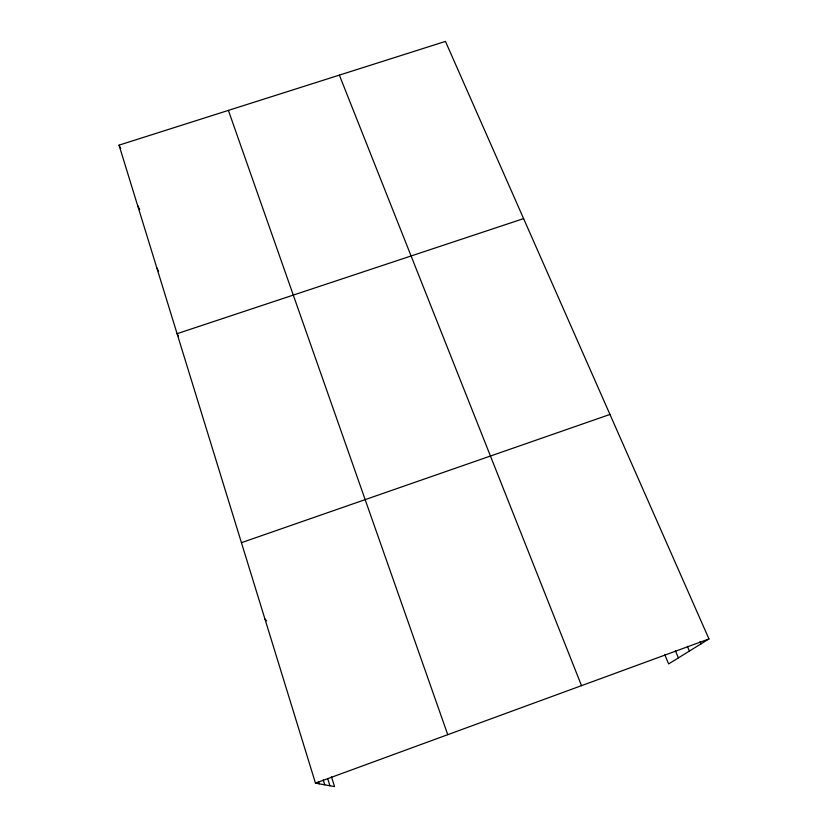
<?xml version="1.0" encoding="UTF-8"?>
<svg xmlns="http://www.w3.org/2000/svg" width="828" height="828" viewBox="0 0 828 828"><rect width="100%" height="100%" fill="white"/><g stroke="black" fill="none" stroke-linecap="round" stroke-linejoin="round"><path stroke-width="1.24" d="M331.448 776.736L334.533 786.6L315.478 783.153L119.035 145.148L445.454 41.4L708.965 638.947L668.662 663.911L664.636 654.451M315.478 783.153L708.965 638.947M241.434 542.682L609.967 414.445M523.606 218.613L177.088 333.684L178.341 335.94M264.939 619.013L266.606 620.793M156.885 268.075L158.562 271.263M137.552 205.292L139.725 209.608M119.035 145.148L120.722 148.636M700.064 641.483L701.088 643.822M687.375 646.337L689.413 651.056M675.379 650.725L678.432 657.856M339.366 75.12L581.515 685.656M228.393 110.393L447.751 734.674M327.64 778.434L329.927 785.762M323.231 779.955L324.742 784.83M318.459 781.394L319.215 783.826"/></g></svg>
